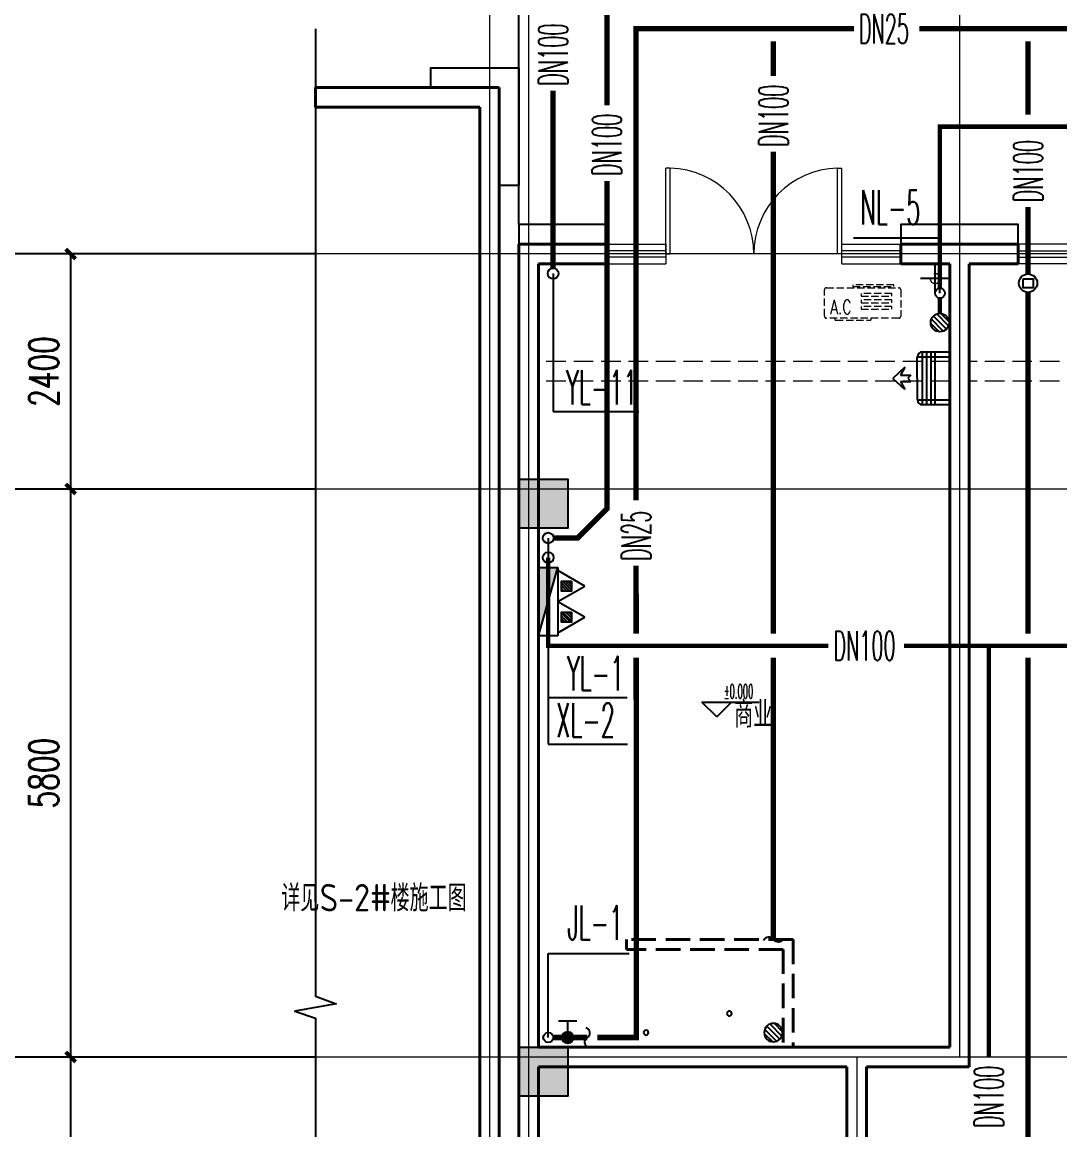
# Model space of a CAD drawing. Extents: x 1031190 to 1725648, y 733081 to 1571294.
# Drawn here: x 1288015 to 1298613, y 1144413 to 1155723 of the extents above; entities that cross this region are included whole.
import ezdxf

# ---------------------------------------------------------------- set-up
doc = ezdxf.new("R2010")
doc.units = 0
doc.header["$LTSCALE"] = 1000
doc.header["$MEASUREMENT"] = 0
for name, pattern in [('__DASH', [0.35, 0.25, -0.1]), ('ACAD_ISO10W100', [18.5, 12, -3, 0.5, -3]), ('DASH', [0.35, 0.25, -0.1]), ('DOTE', [2.42, 2, -0.2, 0.02, -0.2])]:
    doc.linetypes.add(name, pattern=pattern)
for name, color, linetype in [('A-AC', 8, 'Continuous'), ('A-DI-S(箭头)', 76, 'Continuous'), ('A-EQPM-MECH', 191, 'Continuous'), ('AXIS', 3, 'Continuous'), ('C-AXIS(轴号)', 3, 'Continuous'), ('DIM_ELEV', 3, 'Continuous'), ('DIM_不分区消火栓', 3, 'Continuous'), ('DIM_不分区给水', 3, 'Continuous'), ('DIM_凝结', 3, 'Continuous'), ('DIM_雨水', 3, 'Continuous'), ('EQUIP_不分区给水', 7, 'Continuous'), ('EQUIP_地漏', 7, 'Continuous'), ('EQUIP_污水', 7, 'Continuous'), ('EQUIP_消火栓', 7, 'Continuous'), ('EQUIP_灭火器', 7, 'Continuous'), ('PIPE-不分区消火栓', 1, 'X'), ('PIPE-不分区给水', 3, 'J'), ('PIPE-凝结', 150, 'N'), ('PIPE-污水', 2, 'W'), ('PIPE-雨水', 4, 'Y'), ('PUB_TEXT', 4, 'Continuous'), ('S-COLU-HATCH', 30, 'Continuous'), ('S-COLU-LINE1', 6, 'Continuous'), ('TEXT_不分区消火栓', 7, 'Continuous'), ('TEXT_不分区给水', 7, 'Continuous'), ('TEXT_污水', 7, 'Continuous'), ('TEXT_雨水', 4, 'Continuous'), ('VALVE_不分区给水', 7, 'Continuous'), ('VPIPE-不分区消火栓', 1, 'X'), ('VPIPE-不分区给水', 3, 'J'), ('VPIPE-凝结', 150, 'N'), ('VPIPE-雨水', 4, 'Y'), ('平面线脚', 30, 'Continuous'), ('机电标识类', 1, 'Continuous')]:
    doc.layers.add(name, color=color, linetype=linetype)
for name, color, linetype, lineweight in [('DOTE', 19, 'DOTE', 9), ('WALL', 9, 'Continuous', 40), ('WINDOW', 8, 'Continuous', 15), ('平面-看线', 45, 'Continuous', 15), ('平面-空调预留孔', 8, 'Continuous', 15), ('空调', 8, 'Continuous', 13)]:
    doc.layers.add(name, color=color, linetype=linetype, lineweight=lineweight)
doc.styles.add('_TCH_DIM', font='SIMPLEX.shx', dxfattribs={"width": 0.6, "oblique": 10, "bigfont": 'hztxt.shx'})
doc.styles.add('_TCH_DIM_T3', font='SIMPLEX', dxfattribs={"width": 0.705882, "bigfont": 'GBCBIG'})
doc.styles.add('_TWT_PIPEDN', font='SIMPLEX.shx', dxfattribs={"width": 0.6, "oblique": 10, "height": 3, "bigfont": 'HZTXT.shx'})
doc.styles.add('_TWT_SERIAL', font='simplex.shx', dxfattribs={"width": 0.6, "oblique": 10, "height": 3.5, "bigfont": 'aadri.shx'})
doc.styles.get("Standard").update_dxf_attribs({"font": 'gbenor.shx', "bigfont": 'gbcbig.shx'})
doc.linetypes.add('J', pattern='A,3,-0.2,["J",Standard,S=0.25,R=0,X=-0.1,Y=-0.115],-0.2', length=3.4)
doc.linetypes.add('N', pattern='A,3,-0.2,["N",Standard,S=0.25,R=0,X=-0.1,Y=-0.115],-0.2', length=3.4)
doc.linetypes.add('W', pattern='A,3,-0.2,["W",Standard,S=0.25,R=0,X=-0.1,Y=-0.115],-0.2', length=3.4)
doc.linetypes.add('X', pattern='A,3,-0.2,["X",Standard,S=0.25,R=0,X=-0.1,Y=-0.115],-0.25', length=3.45)
doc.linetypes.add('Y', pattern='A,2,-0.2,["Y",Standard,S=0.4,R=0,X=-0.1,Y=-0.115],-0.35', length=2.55)
doc.dimstyles.new('_TCH_ARCH&&100', dxfattribs={"dimtxt": 297.5, "dimasz": 100, "dimexe": 250, "dimexo": 300, "dimgap": 126.25, "dimtad": 1, "dimdec": 0, "dimzin": 0, "dimdsep": 46, "dimtxsty": '_TCH_DIM_T3', "dimblk": 'ARCHTICK', "dimcen": 0.09, "dimclrt": 7, "dimazin": 2, "dimtfac": 1, "dimtdec": 0, "dimtix": 1, "dimtmove": 2, "dimatfit": 3, "dimfxl": 0, "dimtolj": 1, "dimtzin": 0, "dimarcsym": 0})

# ---------------------------------------------------------------- blocks, each defined once
blk = doc.blocks.new('QER5Y5WE3')
for p, q in [((-194, 188), (-1, 388)), ((72, 389), (-156, 153)), ((360, -17), (-29, 359)), ((389, 14), (0, 389)), ((72, 389), (387, 86)), ((236, 408), (404, 419)), ((326, 383), (236, 408)), ((326, 383), (253, 308)), ((372, 340), (299, 264)), ((399, 251), (372, 340)), ((399, 251), (404, 419)), ((292, -73), (-90, 296)), ((321, -43), (-61, 326)), ((297, 307), (253, 308)), ((299, 264), (297, 307)), ((194, -188), (-194, 188)), ((387, 86), (159, -151)), ((388, 13), (194, -188))]:
    blk.add_line(p, q)
for centre, start, end in [((36, 352), 46.0154, 136.0154), ((351, 49), 316.0154, 46.0154)]:
    blk.add_arc(centre, 51.3, start, end)
blk = doc.blocks.new('gsergvr')
at = {"layer": '平面-空调预留孔', "linetype": 'DASH', "ltscale": 0.3}
for p, q in [((34075, 17176), (34075, 17166)), ((34085, 17156), (34438, 17156)), ((34448, 17166), (34448, 17176))]:
    blk.add_line(p, q, dxfattribs=at)
blk.add_lwpolyline([(34729, 17176), (33989, 17176, -0.414214), (33969, 17196), (33969, 17466, -0.414214), (33989, 17486), (34729, 17486, -0.414214), (34749, 17466), (34749, 17196, -0.414214)], format="xyb", close=True, dxfattribs=at)
for points in [[(34679, 17515), (34260, 17515), (34260, 17500), (34679, 17500)], [(34658, 17428), (34343, 17428), (34343, 17399), (34658, 17399)], [(34658, 17362), (34343, 17362), (34343, 17333), (34658, 17333)], [(34658, 17296), (34343, 17296), (34343, 17267), (34658, 17267)]]:
    blk.add_lwpolyline(points, close=True, dxfattribs=at)
for centre, start, end in [((34085, 17166), 180, 270), ((34438, 17166), 270, 0)]:
    blk.add_arc(centre, 10, start, end, dxfattribs=at)
at = {"layer": '平面-空调预留孔', "linetype": 'DASH', "ltscale": 0.3, "style": '_TCH_DIM', "width": 0.705882}
blk.add_text('A.C', height=146.9, dxfattribs=at).set_placement((34028, 17216))
blk = doc.blocks.new('GSDFD')
at = {"layer": '机电标识类', "color": 250, "linetype": 'DASH', "ltscale": 400}
for p, q in [((14683876, 6457939), (14683876, 6458239)), ((14683726, 6458089), (14684026, 6458089))]:
    blk.add_line(p, q, dxfattribs=at)
at = {"layer": '空调', "color": 1, "linetype": 'DASH'}
blk.add_circle((14683876, 6458089), 50, dxfattribs=at)
blk = doc.blocks.new('1241241')
at = {"layer": 'WALL', "color": 251, "linetype": '__DASH'}
for p, q in [((1100, 2600), (0, 2600)), ((0, 2500), (0, 2600)), ((1000, 2500), (0, 2500)), ((1000, 2500), (1000, 900)), ((1100, 2600), (1100, 900)), ((1100, 900), (1000, 900))]:
    blk.add_line(p, q, dxfattribs=at)
blk = doc.blocks.new('rewerwer')
at = {"layer": 'S-COLU-HATCH'}
h = blk.add_hatch(color=8, dxfattribs=at)
h.dxf.hatch_style = 1
h.paths.add_polyline_path([(1293088, 1151056), (1293588, 1151056), (1293588, 1150556), (1293088, 1150556)])
h = blk.add_hatch(color=8, dxfattribs=at)
h.dxf.hatch_style = 1
h.paths.add_polyline_path([(1293088, 1145256), (1293588, 1145256), (1293588, 1144756), (1293088, 1144756)])
at = {"layer": 'S-COLU-LINE1', "color": 8}
for points in [[(1293088, 1151056), (1293588, 1151056), (1293588, 1150556), (1293088, 1150556)], [(1293088, 1145256), (1293588, 1145256), (1293588, 1144756), (1293088, 1144756)]]:
    blk.add_lwpolyline(points, close=True, dxfattribs=at)
blk = doc.blocks.new('_ArchTick')
at = {"color": 0, "linetype": 'ByBlock', "const_width": 0.4}
blk.add_lwpolyline([(-0.5, -0.5), (0.5, 0.5)], dxfattribs=at)
blk = doc.blocks.new('*D1091')
at = {"layer": 'AXIS', "color": 0, "lineweight": -2}
for p, q in [((1290711, 1153356), (1287461, 1153356)), ((1287711, 1137556), (1287711, 1153356)), ((1290711, 1137556), (1287461, 1137556))]:
    blk.add_line(p, q, dxfattribs=at)
at = {"layer": 'Defpoints', "color": 0}
for p in [(1287711, 1153356), (1291011, 1153356), (1291011, 1137556)]:
    blk.add_point(p, dxfattribs=at)
at = {"layer": 'AXIS', "color": 0, "lineweight": -2, "xscale": 100, "yscale": 100, "zscale": 100}
for p, rotation in [((1287711, 1153356), 90), ((1287711, 1137556), 270)]:
    blk.add_blockref('_ArchTick', p, dxfattribs=dict(at, rotation=rotation))
at = {"layer": 'AXIS', "color": 7, "insert": (1287436, 1145456), "char_height": 297.5, "attachment_point": 5, "rotation": 90, "style": '_TCH_DIM_T3'}
blk.add_mtext('\\A1;15800', dxfattribs=at)
blk = doc.blocks.new('*D1092')
at = {"layer": 'AXIS', "color": 0, "lineweight": -2}
for p, q in [((1290711, 1153356), (1288261, 1153356)), ((1288511, 1150956), (1288511, 1153356)), ((1290711, 1150956), (1288261, 1150956))]:
    blk.add_line(p, q, dxfattribs=at)
at = {"layer": 'Defpoints', "color": 0}
for p in [(1288511, 1153356), (1291011, 1153356), (1291011, 1150956)]:
    blk.add_point(p, dxfattribs=at)
at = {"layer": 'AXIS', "color": 0, "lineweight": -2, "xscale": 100, "yscale": 100, "zscale": 100}
for p, rotation in [((1288511, 1153356), 90), ((1288511, 1150956), 270)]:
    blk.add_blockref('_ArchTick', p, dxfattribs=dict(at, rotation=rotation))
at = {"layer": 'AXIS', "color": 7, "insert": (1288236, 1152156), "char_height": 297.5, "attachment_point": 5, "rotation": 90, "style": '_TCH_DIM_T3'}
blk.add_mtext('\\A1;2400', dxfattribs=at)
blk = doc.blocks.new('*D1093')
at = {"layer": 'AXIS', "color": 0, "lineweight": -2}
for p, q in [((1290711, 1150956), (1288261, 1150956)), ((1288511, 1145156), (1288511, 1150956)), ((1290711, 1145156), (1288261, 1145156))]:
    blk.add_line(p, q, dxfattribs=at)
at = {"layer": 'Defpoints', "color": 0}
for p in [(1288511, 1150956), (1291011, 1150956), (1291011, 1145156)]:
    blk.add_point(p, dxfattribs=at)
at = {"layer": 'AXIS', "color": 0, "lineweight": -2, "xscale": 100, "yscale": 100, "zscale": 100}
for p, rotation in [((1288511, 1150956), 90), ((1288511, 1145156), 270)]:
    blk.add_blockref('_ArchTick', p, dxfattribs=dict(at, rotation=rotation))
at = {"layer": 'AXIS', "color": 7, "insert": (1288236, 1148056), "char_height": 297.5, "attachment_point": 5, "rotation": 90, "style": '_TCH_DIM_T3'}
blk.add_mtext('\\A1;5800', dxfattribs=at)
blk = doc.blocks.new('*D1094')
at = {"layer": 'AXIS', "color": 0, "lineweight": -2}
for p, q in [((1290711, 1145156), (1288261, 1145156)), ((1288511, 1140256), (1288511, 1145156)), ((1290711, 1140256), (1288261, 1140256))]:
    blk.add_line(p, q, dxfattribs=at)
at = {"layer": 'Defpoints', "color": 0}
for p in [(1288511, 1145156), (1291011, 1145156), (1291011, 1140256)]:
    blk.add_point(p, dxfattribs=at)
at = {"layer": 'AXIS', "color": 0, "lineweight": -2, "xscale": 100, "yscale": 100, "zscale": 100}
for p, rotation in [((1288511, 1145156), 90), ((1288511, 1140256), 270)]:
    blk.add_blockref('_ArchTick', p, dxfattribs=dict(at, rotation=rotation))
at = {"layer": 'AXIS', "color": 7, "insert": (1288236, 1142706), "char_height": 297.5, "attachment_point": 5, "rotation": 90, "style": '_TCH_DIM_T3'}
blk.add_mtext('\\A1;4900', dxfattribs=at)
blk = doc.blocks.new('$TwtSys$00000434')
for p, q in [((-0.5, 0.5), (-0.5, -0.5)), ((-0.5, -0.5), (0.5, 0.5)), ((0.5, 0.5), (-0.5, 0.5)), ((0.5, -0.5), (0.5, 0.5)), ((-0.5, -0.5), (0.5, -0.5))]:
    blk.add_line(p, q)
blk.add_solid([(0.5, -0.5), (0.5, 0.5), (-0.5, -0.5)])
blk = doc.blocks.new('$TwtSys$00000546')
h = blk.add_hatch()
h.set_pattern_fill('ANSI31', color=256, scale=200, style=0)
h.set_pattern_definition([(45, (-38543.802, -6670.83), (-17.67767, 17.67767), [])])
h.paths.add_polyline_path([(-65, 174), (65, 174), (65, 44), (-65, 44)])
for points in [[(0, 344), (-198, 0), (198, 0)], [(-65, 174), (65, 174), (65, 44), (-65, 44)]]:
    blk.add_lwpolyline(points, close=True)
blk = doc.blocks.new('$TwtSys$00000141')
for p, q in [((-94, 8), (-10, 92)), ((-94, 8), (-10, 92)), ((-87, -35), (35, 87)), ((-87, -35), (35, 87)), ((-66, -66), (66, 66)), ((-66, -66), (66, 66)), ((-32, -87), (88, 33)), ((-32, -87), (88, 33)), ((11, -92), (92, -11)), ((11, -92), (92, -11))]:
    blk.add_line(p, q)
blk.add_circle((0, 0), 94)
blk.add_circle((0, 0), 94)
blk = doc.blocks.new('$TwtSys$00000147')
blk.add_circle((0, 0, 0), 25)
blk = doc.blocks.new('$TwtSys$00000132')
at = {"elevation": 0}
blk.add_lwpolyline([(7, -101, -0.575183), (0, 0, 0.604745), (-11, 101, 16.924828)], format="xyb", dxfattribs=at)
blk = doc.blocks.new('$TwtSys$00000136')
at = {"elevation": 0}
blk.add_lwpolyline([(-51, 45), (51, 45), (51, -49), (-51, -49)], close=True, dxfattribs=at)
blk.add_circle((0, 0, 0), 93.8)
blk = doc.blocks.new('$VALVE$00000497')
for p, q in [((77.8, 138.2), (-77.8, 138.2)), ((0, 50), (0, 138.2))]:
    blk.add_line(p, q)
at = {"const_width": 49.6}
blk.add_lwpolyline([(24.8, 0, 1), (-24.8, 0, 1)], format="xyb", close=True, dxfattribs=at)
blk.add_circle((0, 0), 50)
blk = doc.blocks.new('$WINLIB2D$00000001')
at = {"color": 0}
for points in [[(-0.5, 0.5), (-0.5, -0.5)], [(-0.5, 0.5), (0.5, 0.5)], [(0.5, -0.5), (0.5, 0.5)], [(0.5, 0.167), (-0.5, 0.167)], [(0.5, -0.167), (-0.5, -0.167)], [(-0.5, -0.5), (0.5, -0.5)]]:
    blk.add_lwpolyline(points, dxfattribs=at)
blk = doc.blocks.new('$DorLib2D$00000002')
for p, q in [((-0.5, 0), (-0.5, 0.4875)), ((-0.475, 0.4875), (-0.5, 0.4875)), ((-0.475, 0), (-0.475, 0.4875)), ((0.475, 0), (0.475, 0.4875)), ((0.475, 0.4875), (0.5, 0.4875)), ((0.5, 0), (0.5, 0.4875)), ((-0.5, 0), (-0.475, 0)), ((0.5, 0), (0.475, 0))]:
    blk.add_line(p, q)
at = {"lineweight": 13}
for centre, start, end in [((-0.4875, 0), 0, 88.53072), ((0.4875, 0), 91.46928, 180)]:
    blk.add_arc(centre, 0.4875, start, end, dxfattribs=at)
blk = doc.blocks.new('*D1330')
at = {"layer": 'AXIS', "color": 0, "lineweight": -2}
for p, q in [((1290711, 1153356), (1287461, 1153356)), ((1287711, 1137556), (1287711, 1153356)), ((1290711, 1137556), (1287461, 1137556))]:
    blk.add_line(p, q, dxfattribs=at)
at = {"layer": 'Defpoints', "color": 0}
for p in [(1287711, 1153356), (1291011, 1153356), (1291011, 1137556)]:
    blk.add_point(p, dxfattribs=at)
at = {"layer": 'AXIS', "color": 0, "lineweight": -2, "xscale": 100, "yscale": 100, "zscale": 100}
for p, rotation in [((1287711, 1153356), 90), ((1287711, 1137556), 270)]:
    blk.add_blockref('_ArchTick', p, dxfattribs=dict(at, rotation=rotation))
at = {"layer": 'AXIS', "color": 7, "insert": (1287436, 1145456), "char_height": 297.5, "attachment_point": 5, "rotation": 90, "style": '_TCH_DIM_T3'}
blk.add_mtext('\\A1;15800', dxfattribs=at)
blk = doc.blocks.new('*D1331')
at = {"layer": 'AXIS', "color": 0, "lineweight": -2}
for p, q in [((1290711, 1153356), (1288261, 1153356)), ((1288511, 1150956), (1288511, 1153356)), ((1290711, 1150956), (1288261, 1150956))]:
    blk.add_line(p, q, dxfattribs=at)
at = {"layer": 'Defpoints', "color": 0}
for p in [(1288511, 1153356), (1291011, 1153356), (1291011, 1150956)]:
    blk.add_point(p, dxfattribs=at)
at = {"layer": 'AXIS', "color": 0, "lineweight": -2, "xscale": 100, "yscale": 100, "zscale": 100}
for p, rotation in [((1288511, 1153356), 90), ((1288511, 1150956), 270)]:
    blk.add_blockref('_ArchTick', p, dxfattribs=dict(at, rotation=rotation))
at = {"layer": 'AXIS', "color": 7, "insert": (1288236, 1152156), "char_height": 297.5, "attachment_point": 5, "rotation": 90, "style": '_TCH_DIM_T3'}
blk.add_mtext('\\A1;2400', dxfattribs=at)
blk = doc.blocks.new('*D1332')
at = {"layer": 'AXIS', "color": 0, "lineweight": -2}
for p, q in [((1290711, 1150956), (1288261, 1150956)), ((1288511, 1145156), (1288511, 1150956)), ((1290711, 1145156), (1288261, 1145156))]:
    blk.add_line(p, q, dxfattribs=at)
at = {"layer": 'Defpoints', "color": 0}
for p in [(1288511, 1150956), (1291011, 1150956), (1291011, 1145156)]:
    blk.add_point(p, dxfattribs=at)
at = {"layer": 'AXIS', "color": 0, "lineweight": -2, "xscale": 100, "yscale": 100, "zscale": 100}
for p, rotation in [((1288511, 1150956), 90), ((1288511, 1145156), 270)]:
    blk.add_blockref('_ArchTick', p, dxfattribs=dict(at, rotation=rotation))
at = {"layer": 'AXIS', "color": 7, "insert": (1288236, 1148056), "char_height": 297.5, "attachment_point": 5, "rotation": 90, "style": '_TCH_DIM_T3'}
blk.add_mtext('\\A1;5800', dxfattribs=at)
blk = doc.blocks.new('*D1333')
at = {"layer": 'AXIS', "color": 0, "lineweight": -2}
for p, q in [((1290711, 1145156), (1288261, 1145156)), ((1288511, 1140256), (1288511, 1145156)), ((1290711, 1140256), (1288261, 1140256))]:
    blk.add_line(p, q, dxfattribs=at)
at = {"layer": 'Defpoints', "color": 0}
for p in [(1288511, 1145156), (1291011, 1145156), (1291011, 1140256)]:
    blk.add_point(p, dxfattribs=at)
at = {"layer": 'AXIS', "color": 0, "lineweight": -2, "xscale": 100, "yscale": 100, "zscale": 100}
for p, rotation in [((1288511, 1145156), 90), ((1288511, 1140256), 270)]:
    blk.add_blockref('_ArchTick', p, dxfattribs=dict(at, rotation=rotation))
at = {"layer": 'AXIS', "color": 7, "insert": (1288236, 1142706), "char_height": 297.5, "attachment_point": 5, "rotation": 90, "style": '_TCH_DIM_T3'}
blk.add_mtext('\\A1;4900', dxfattribs=at)

msp = doc.modelspace()

# ---------------------------------------------------------------- hatches: boundary and pattern name
at = {"layer": 'PIPE-不分区消火栓'}
for points in [[(1293387.7, 1149356.1), (1293387.7, 1149333.6), (1293365.2, 1149333.6)], [(1293387.7, 1149356.1), (1293365.2, 1149356.1), (1293365.2, 1149333.6)], [(1293387.7, 1149356.1), (1293387.7, 1149333.6), (1293365.2, 1149333.6)], [(1293387.7, 1149356.1), (1293365.2, 1149356.1), (1293365.2, 1149333.6)]]:
    msp.add_hatch(color=256, dxfattribs=at).paths.add_polyline_path(points)
at = {"layer": 'PIPE-不分区给水'}
for points in [[(1294282.9, 1155656.1), (1294255.4, 1155656.1), (1294255.4, 1155683.6)], [(1294282.9, 1155656.1), (1294282.9, 1155683.6), (1294255.4, 1155683.6)], [(1294282.9, 1155656.1), (1294255.4, 1155656.1), (1294255.4, 1155683.6)], [(1294282.9, 1155656.1), (1294282.9, 1155683.6), (1294255.4, 1155683.6)], [(1294287.7, 1145356.1), (1294315.2, 1145356.2), (1294315.2, 1145328.6)], [(1294287.7, 1145356.1), (1294315.2, 1145356.2), (1294315.2, 1145328.6)], [(1294287.7, 1145356.1), (1294287.7, 1145328.6), (1294315.2, 1145328.6)], [(1294287.7, 1145356.1), (1294287.7, 1145328.6), (1294315.2, 1145328.6)]]:
    msp.add_hatch(color=256, dxfattribs=at).paths.add_polyline_path(points)
at = {"layer": 'PIPE-凝结'}
for points in [[(1297387.7, 1154656.1), (1297365.2, 1154656.1), (1297365.2, 1154678.6)], [(1297387.7, 1154656.1), (1297387.7, 1154678.6), (1297365.2, 1154678.6)], [(1297387.7, 1154656.1), (1297365.2, 1154656.1), (1297365.2, 1154678.6)], [(1297387.7, 1154656.1), (1297387.7, 1154678.6), (1297365.2, 1154678.6)]]:
    msp.add_hatch(color=256, dxfattribs=at).paths.add_polyline_path(points)
at = {"layer": 'PIPE-雨水'}
for points in [[(1293987.7, 1150756.1), (1294007.1, 1150736.7), (1294015.2, 1150744.8)], [(1293987.7, 1150756.1), (1294015.2, 1150756.1), (1294015.2, 1150744.8)], [(1293987.7, 1150756.1), (1294007.1, 1150736.7), (1294015.2, 1150744.8)], [(1293987.7, 1150756.1), (1294015.2, 1150756.1), (1294015.2, 1150744.8)], [(1293687.7, 1150456.1), (1293687.7, 1150428.6), (1293699.1, 1150428.6)], [(1293687.7, 1150456.1), (1293707.1, 1150436.7), (1293699.1, 1150428.6)], [(1293687.7, 1150456.1), (1293687.7, 1150428.6), (1293699.1, 1150428.6)], [(1293687.7, 1150456.1), (1293707.1, 1150436.7), (1293699.1, 1150428.6)]]:
    msp.add_hatch(color=256, dxfattribs=at).paths.add_polyline_path(points)

# ---------------------------------------------------------------- linework, layer by layer
at = {"layer": 'A-DI-S(箭头)', "color": 8}
msp.add_lwpolyline([(1291011.4, 1155656.1), (1291011.4, 1145776.9), (1291221.4, 1145700.4), (1290801.4, 1145626.4), (1291011.4, 1145551.9), (1291011.4, 1135672.6)], dxfattribs=at)
msp.add_lwpolyline([(1291011.4, 1155656.1), (1291011.4, 1145776.9), (1291221.4, 1145700.4), (1290801.4, 1145626.4), (1291011.4, 1145551.9), (1291011.4, 1135672.6)], dxfattribs=at)
at = {"layer": 'A-EQPM-MECH', "color": 8}
msp.add_lwpolyline([(1293087.7, 1153656.1), (1293087.7, 1156456.1), (1327287.7, 1156456.1), (1327287.7, 1153656.1)], dxfattribs=at)
msp.add_lwpolyline([(1293087.7, 1153656.1), (1293087.7, 1156456.1), (1327287.7, 1156456.1), (1327287.7, 1153656.1)], dxfattribs=at)
at = {"layer": 'C-AXIS(轴号)'}
for p, q in [((1291011.4, 1153356.1), (1287011.4, 1153356.1)), ((1291011.4, 1153356.1), (1287011.4, 1153356.1)), ((1291011.4, 1150956.1), (1287011.4, 1150956.1)), ((1291011.4, 1150956.1), (1287011.4, 1150956.1)), ((1291011.4, 1145156.1), (1287011.4, 1145156.1)), ((1291011.4, 1145156.1), (1287011.4, 1145156.1))]:
    msp.add_line(p, q, dxfattribs=at)
at = {"layer": 'DIM_ELEV', "color": 8}
for p, q in [((1295108, 1148630.9), (1294958, 1148780.9)), ((1294958, 1148780.9), (1295542.5, 1148780.9)), ((1295108, 1148630.9), (1294958, 1148780.9)), ((1294958, 1148780.9), (1295542.5, 1148780.9)), ((1295108, 1148630.9), (1295258, 1148780.9)), ((1295108, 1148630.9), (1295258, 1148780.9))]:
    msp.add_line(p, q, dxfattribs=at)
at = {"layer": 'DIM_不分区消火栓'}
for p, q in [((1293387.7, 1150256.1), (1293387.7, 1148350.9)), ((1293387.7, 1150256.1), (1293387.7, 1148350.9)), ((1293387.7, 1148350.9), (1294198.4, 1148350.9)), ((1293387.7, 1148350.9), (1294198.4, 1148350.9))]:
    msp.add_line(p, q, dxfattribs=at)
at = {"layer": 'DIM_不分区给水'}
for p, q in [((1293387.7, 1145356.1, -3000), (1293387.7, 1146212.2, -3000)), ((1293387.7, 1146212.2, -3000), (1294214.1, 1146212.2, -3000)), ((1293387.7, 1145356.1, -3000), (1293387.7, 1146212.2, -3000)), ((1293387.7, 1146212.2, -3000), (1294214.1, 1146212.2, -3000))]:
    msp.add_line(p, q, dxfattribs=at)
at = {"layer": 'DIM_凝结'}
for p, q in [((1297387.7, 1153516.6), (1296506.5, 1153516.6)), ((1297387.7, 1153516.6), (1296506.5, 1153516.6)), ((1297387.7, 1152956.1), (1297387.7, 1153516.6)), ((1297387.7, 1152956.1), (1297387.7, 1153516.6))]:
    msp.add_line(p, q, dxfattribs=at)
at = {"layer": 'DIM_雨水'}
for p, q in [((1293437.7, 1153156.1), (1293437.7, 1151749.3)), ((1293437.7, 1153156.1), (1293437.7, 1151749.3)), ((1293437.7, 1151749.3), (1294313.5, 1151749.3)), ((1293437.7, 1151749.3), (1294313.5, 1151749.3)), ((1293387.7, 1150456.1), (1293387.7, 1148829.2)), ((1293387.7, 1150456.1), (1293387.7, 1148829.2)), ((1293387.7, 1148829.2), (1294194.2, 1148829.2)), ((1293387.7, 1148829.2), (1294194.2, 1148829.2))]:
    msp.add_line(p, q, dxfattribs=at)
at = {"layer": 'DOTE', "linetype": 'ACAD_ISO10W100', "ltscale": 100}
for p, q in [((1292787.7, 1157556.1), (1292787.7, 1132856.1)), ((1292787.7, 1157556.1), (1292787.7, 1132856.1)), ((1293187.7, 1157556.1), (1293187.7, 1132856.1)), ((1293187.7, 1157556.1), (1293187.7, 1132856.1)), ((1297587.7, 1157556.1), (1297587.7, 1145156.1)), ((1297587.7, 1157556.1), (1297587.7, 1145156.1)), ((1368787.7, 1153356.1), (1291011.4, 1153356.1)), ((1368787.7, 1153356.1), (1291011.4, 1153356.1)), ((1327187.7, 1150956.1), (1291011.4, 1150956.1)), ((1327187.7, 1150956.1), (1291011.4, 1150956.1)), ((1310187.7, 1145156.1), (1291011.4, 1145156.1)), ((1310187.7, 1145156.1), (1291011.4, 1145156.1)), ((1296537.7, 1145156.1), (1296537.7, 1132856.1)), ((1296537.7, 1145156.1), (1296537.7, 1132856.1))]:
    msp.add_line(p, q, dxfattribs=at)
at = {"layer": 'PIPE-不分区消火栓', "const_width": 45}
for points in [[(1293387.7, 1149356.1), (1293387.7, 1150256.1)], [(1293387.7, 1149356.1), (1293387.7, 1150256.1)], [(1293387.7, 1149356.1), (1296248.8, 1149356.1)], [(1293387.7, 1149356.1), (1296248.8, 1149356.1)], [(1297022.5, 1149356.1), (1297887.7, 1149356.1)], [(1297022.5, 1149356.1), (1297887.7, 1149356.1)], [(1297887.7, 1149356.1), (1299247.6, 1149356.1)], [(1297887.7, 1145155.9), (1297887.7, 1149356.1)], [(1297887.7, 1149356.1), (1299247.6, 1149356.1)], [(1297887.7, 1145155.9), (1297887.7, 1149356.1)]]:
    msp.add_lwpolyline(points, dxfattribs=at)
at = {"layer": 'PIPE-不分区给水', "const_width": 55}
for points in [[(1294285.1, 1150839.7), (1294282.9, 1155656.1)], [(1294282.9, 1155656.1), (1296509.1, 1155656.1)], [(1294285.1, 1150839.7), (1294282.9, 1155656.1)], [(1294282.9, 1155656.1), (1296509.1, 1155656.1)], [(1297176.2, 1155656.1), (1301050.7, 1155656.1)], [(1297176.2, 1155656.1), (1301050.7, 1155656.1)], [(1294285.8, 1149478.6), (1294285.4, 1150172.5)], [(1294285.8, 1149478.6), (1294285.4, 1150172.5)], [(1294287.7, 1145356.1), (1294285.9, 1149233.6)], [(1294287.7, 1145356.1), (1294285.9, 1149233.6)], [(1293437.7, 1145356.1), (1293787.7, 1145356.1)], [(1293437.7, 1145356.1), (1293787.7, 1145356.1)], [(1293887.7, 1145356.1), (1294287.7, 1145356.1)], [(1293887.7, 1145356.1), (1294287.7, 1145356.1)]]:
    msp.add_lwpolyline(points, dxfattribs=at)
at = {"layer": 'PIPE-凝结', "const_width": 45}
for points in [[(1297387.7, 1153006.1), (1297387.7, 1154656.1)], [(1297387.7, 1154656.1), (1299544.5, 1154656.1)], [(1297387.7, 1153006.1), (1297387.7, 1154656.1)], [(1297387.7, 1154656.1), (1299544.5, 1154656.1)], [(1297387.7, 1152906.1), (1297387.7, 1152750.1)], [(1297387.7, 1152906.1), (1297387.7, 1152750.1)]]:
    msp.add_lwpolyline(points, dxfattribs=at)
at = {"layer": 'PIPE-污水', "const_width": 55}
for points in [[(1295687.7, 1155172.9), (1295687.7, 1155528.6)], [(1295687.7, 1155172.9), (1295687.7, 1155528.6)], [(1298287.7, 1154778.6), (1298287.7, 1155528.6)], [(1298287.7, 1154778.6), (1298287.7, 1155528.6)], [(1295687.7, 1149478.6), (1295687.7, 1154399.2)], [(1295687.7, 1149478.6), (1295687.7, 1154399.2)], [(1298287.7, 1153151.9), (1298287.7, 1153834.3)], [(1298287.7, 1153151.9), (1298287.7, 1153834.3)], [(1298287.7, 1149478.6), (1298287.7, 1152964.4)], [(1298287.7, 1149478.6), (1298287.7, 1152964.4)], [(1295687.7, 1146355.8), (1295687.7, 1149233.6)], [(1295687.7, 1146355.8), (1295687.7, 1149233.6)], [(1298287.7, 1142756.1), (1298287.7, 1149233.6)], [(1298287.7, 1142756.1), (1298287.7, 1149233.6)]]:
    msp.add_lwpolyline(points, dxfattribs=at)
at = {"layer": 'PIPE-雨水', "const_width": 55}
for points in [[(1293987.7, 1154875.4), (1293987.7, 1158691.6)], [(1293987.7, 1154875.4), (1293987.7, 1158691.6)], [(1293437.7, 1153211.1), (1293437.6, 1155023)], [(1293437.7, 1153211.1), (1293437.6, 1155023)], [(1293987.7, 1150756.1), (1293987.7, 1154101.7)], [(1293987.7, 1150756.1), (1293987.7, 1154101.7)], [(1293987.7, 1150756.1), (1293687.7, 1150456.1)], [(1293987.7, 1150756.1), (1293687.7, 1150456.1)], [(1293442.7, 1150456.1), (1293687.7, 1150456.1)], [(1293442.7, 1150456.1), (1293687.7, 1150456.1)]]:
    msp.add_lwpolyline(points, dxfattribs=at)
at = {"layer": 'VPIPE-不分区消火栓'}
msp.add_circle((1293387.7, 1150256.1), 55, dxfattribs=at)
msp.add_circle((1293387.7, 1150256.1), 55, dxfattribs=at)
at = {"layer": 'VPIPE-不分区给水'}
msp.add_circle((1293387.7, 1145356.1), 50, dxfattribs=at)
msp.add_circle((1293387.7, 1145356.1), 50, dxfattribs=at)
at = {"layer": 'VPIPE-凝结'}
msp.add_circle((1297387.7, 1152956.1), 50, dxfattribs=at)
msp.add_circle((1297387.7, 1152956.1), 50, dxfattribs=at)
at = {"layer": 'VPIPE-雨水'}
for centre in [(1293437.7, 1153156.1), (1293437.7, 1153156.1), (1293387.7, 1150456.1), (1293387.7, 1150456.1)]:
    msp.add_circle(centre, 55, dxfattribs=at)
at = {"layer": 'WALL', "color": 8}
for p, q in [((1291011.4, 1155056.1), (1292887.7, 1155056.1)), ((1291011.4, 1155056.1), (1291011.4, 1154856.1)), ((1291011.4, 1155056.1), (1292887.7, 1155056.1)), ((1291011.4, 1155056.1), (1291011.4, 1154856.1)), ((1292887.7, 1137456.1), (1292887.7, 1155056.1)), ((1292887.7, 1137456.1), (1292887.7, 1155056.1)), ((1291011.4, 1154856.1), (1292687.7, 1154856.1)), ((1291011.4, 1154856.1), (1292687.7, 1154856.1)), ((1292687.7, 1137656.1), (1292687.7, 1154856.1)), ((1292687.7, 1137656.1), (1292687.7, 1154856.1)), ((1293087.7, 1145156.1), (1293087.7, 1153456.1)), ((1293987.7, 1153456.1), (1293087.7, 1153456.1)), ((1293087.7, 1145156.1), (1293087.7, 1153456.1)), ((1293987.7, 1153456.1), (1293087.7, 1153456.1)), ((1293987.7, 1153256.1), (1293987.7, 1153456.1)), ((1293987.7, 1153256.1), (1293987.7, 1153456.1)), ((1297587.7, 1153456.1), (1296987.7, 1153456.1)), ((1296987.7, 1153456.1), (1296987.7, 1153256.1)), ((1297587.7, 1153456.1), (1296987.7, 1153456.1)), ((1296987.7, 1153456.1), (1296987.7, 1153256.1)), ((1298187.7, 1153456.1), (1297587.7, 1153456.1)), ((1298187.7, 1153456.1), (1297587.7, 1153456.1)), ((1298187.7, 1153256.1), (1298187.7, 1153456.1)), ((1298187.7, 1153256.1), (1298187.7, 1153456.1)), ((1293287.7, 1145256.1), (1293287.7, 1153256.1)), ((1293287.7, 1153256.1), (1293987.7, 1153256.1)), ((1293287.7, 1145256.1), (1293287.7, 1153256.1)), ((1293287.7, 1153256.1), (1293987.7, 1153256.1)), ((1296987.7, 1153256.1), (1297487.7, 1153256.1)), ((1296987.7, 1153256.1), (1297487.7, 1153256.1)), ((1297487.7, 1145256.1), (1297487.7, 1153256.1)), ((1297487.7, 1145256.1), (1297487.7, 1153256.1)), ((1297687.7, 1145056.1), (1297687.7, 1153256.1)), ((1297687.7, 1153256.1), (1298187.7, 1153256.1)), ((1297687.7, 1145056.1), (1297687.7, 1153256.1)), ((1297687.7, 1153256.1), (1298187.7, 1153256.1)), ((1293287.7, 1145256.1), (1296537.7, 1145256.1)), ((1293287.7, 1145256.1), (1296537.7, 1145256.1)), ((1296537.7, 1145256.1), (1297487.7, 1145256.1)), ((1296537.7, 1145256.1), (1297487.7, 1145256.1)), ((1293087.7, 1137456.1), (1293087.7, 1145156.1)), ((1293087.7, 1137456.1), (1293087.7, 1145156.1)), ((1293287.7, 1137656.1), (1293287.7, 1145056.1)), ((1293287.7, 1145056.1), (1296437.7, 1145056.1)), ((1293287.7, 1137656.1), (1293287.7, 1145056.1)), ((1293287.7, 1145056.1), (1296437.7, 1145056.1)), ((1296437.7, 1145056.1), (1296437.7, 1137656.1)), ((1296437.7, 1145056.1), (1296437.7, 1137656.1)), ((1296637.7, 1145056.1), (1297687.7, 1145056.1)), ((1296637.7, 1145056.1), (1296637.7, 1137656.1)), ((1296637.7, 1145056.1), (1297687.7, 1145056.1)), ((1296637.7, 1145056.1), (1296637.7, 1137656.1))]:
    msp.add_line(p, q, dxfattribs=at)
at = {"layer": '平面-看线', "color": 8, "linetype": 'DASH', "ltscale": 0.8}
for points in [[(1297487.7, 1152256.6), (1293287.7, 1152256.6)], [(1297487.7, 1152256.6), (1293287.7, 1152256.6)], [(1301687.7, 1152256.6), (1297687.7, 1152256.6)], [(1301687.7, 1152256.6), (1297687.7, 1152256.6)], [(1297487.7, 1152056.6), (1293287.7, 1152056.6)], [(1297487.7, 1152056.6), (1293287.7, 1152056.6)], [(1301687.7, 1152056.6), (1297687.7, 1152056.6)], [(1301687.7, 1152056.6), (1297687.7, 1152056.6)]]:
    msp.add_lwpolyline(points, dxfattribs=at)
at = {"layer": '平面线脚', "color": 8}
for points in [[(1292187.7, 1155056.1), (1292187.7, 1155256.1), (1293087.7, 1155256.1), (1293087.7, 1154056.1), (1292887.7, 1154056.1)], [(1292187.7, 1155056.1), (1292187.7, 1155256.1), (1293087.7, 1155256.1), (1293087.7, 1154056.1), (1292887.7, 1154056.1)], [(1293987.7, 1153456.1), (1293987.7, 1153656.1), (1293087.7, 1153656.1), (1293087.7, 1153456.1)], [(1293987.7, 1153456.1), (1293987.7, 1153656.1), (1293087.7, 1153656.1), (1293087.7, 1153456.1)], [(1298187.7, 1153456.1), (1298187.7, 1153656.1), (1296987.7, 1153656.1), (1296987.7, 1153456.1)], [(1298187.7, 1153456.1), (1298187.7, 1153656.1), (1296987.7, 1153656.1), (1296987.7, 1153456.1)]]:
    msp.add_lwpolyline(points, dxfattribs=at)

# ---------------------------------------------------------------- block references
at = {"color": 8, "xscale": -1}
msp.add_blockref('GSDFD', (15981214.3, -5304983.8), dxfattribs=at)
msp.add_blockref('GSDFD', (15981214.3, -5304983.8), dxfattribs=at)
at = {"color": 8, "xscale": -1, "rotation": 270}
msp.add_blockref('1241241', (1293287.7, 1145256.1), dxfattribs=at)
msp.add_blockref('1241241', (1293287.7, 1145256.1), dxfattribs=at)
at = {"layer": 'A-AC', "color": 8, "linetype": 'ByBlock', "rotation": 133.9846063388433}
msp.add_blockref('QER5Y5WE3', (1297487.7, 1152086.1), dxfattribs=at)
msp.add_blockref('QER5Y5WE3', (1297487.7, 1152086.1), dxfattribs=at)
at = {"layer": 'EQUIP_不分区给水'}
msp.add_blockref('$TwtSys$00000132', (1293787.7, 1145356.1), dxfattribs=at)
msp.add_blockref('$TwtSys$00000132', (1293787.7, 1145356.1), dxfattribs=at)
at = {"layer": 'EQUIP_地漏', "rotation": 90}
msp.add_blockref('$TwtSys$00000141', (1297387.7, 1152656.1), dxfattribs=at)
msp.add_blockref('$TwtSys$00000141', (1297387.7, 1152656.1), dxfattribs=at)
at = {"layer": 'EQUIP_地漏', "yscale": -1, "rotation": 179.9999999999285}
msp.add_blockref('$TwtSys$00000141', (1295687.7, 1145406.1), dxfattribs=at)
msp.add_blockref('$TwtSys$00000141', (1295687.7, 1145406.1), dxfattribs=at)
at = {"layer": 'EQUIP_污水'}
msp.add_blockref('$TwtSys$00000136', (1298287.7, 1153058.2), dxfattribs=at)
msp.add_blockref('$TwtSys$00000136', (1298287.7, 1153058.2), dxfattribs=at)
at = {"layer": 'EQUIP_污水', "rotation": 90}
msp.add_blockref('$TwtSys$00000132', (1295687.7, 1146355.8), dxfattribs=at)
msp.add_blockref('$TwtSys$00000132', (1295687.7, 1146355.8), dxfattribs=at)
at = {"layer": 'EQUIP_污水', "yscale": -1, "rotation": 179.9999999999285}
for p in [(1295237.4, 1145601.1), (1295237.4, 1145601.1), (1294387, 1145406.1), (1294387, 1145406.1)]:
    msp.add_blockref('$TwtSys$00000147', p, dxfattribs=at)
at = {"layer": 'EQUIP_消火栓', "xscale": -700, "yscale": 200, "zscale": 700, "rotation": 270.0000000000034}
msp.add_blockref('$TwtSys$00000434', (1293387.1, 1149806.1), dxfattribs=at)
msp.add_blockref('$TwtSys$00000434', (1293387.1, 1149806.1), dxfattribs=at)
at = {"layer": 'EQUIP_灭火器', "xscale": 0.8, "yscale": 0.8, "zscale": 0.8, "rotation": 270}
for p in [(1293487.1, 1149964.9), (1293487.1, 1149964.9), (1293487.1, 1149647.4), (1293487.1, 1149647.4)]:
    msp.add_blockref('$TwtSys$00000546', p, dxfattribs=at)
at = {"layer": 'S-COLU-LINE1', "color": 8}
msp.add_blockref('rewerwer', (0, 0), dxfattribs=at)
msp.add_blockref('rewerwer', (0, 0), dxfattribs=at)
at = {"layer": 'VALVE_不分区给水', "xscale": 1.2, "yscale": 1.2, "zscale": 1.2}
msp.add_blockref('$VALVE$00000497', (1293587.7, 1145356.1), dxfattribs=at)
msp.add_blockref('$VALVE$00000497', (1293587.7, 1145356.1), dxfattribs=at)
at = {"layer": 'WINDOW'}
for name, p, xscale, yscale, zscale, rotation in [('$DorLib2D$00000002', (1295487.7, 1153356.1), -1800, -1800, -1800, 180), ('$DorLib2D$00000002', (1295487.7, 1153356.1), -1800, -1800, -1800, 180), ('$WINLIB2D$00000001', (1294287.7, 1153356.1), -600, 200, -600, 180), ('$WINLIB2D$00000001', (1294287.7, 1153356.1), -600, 200, -600, 180), ('$WINLIB2D$00000001', (1296687.7, 1153356.1), -600, 200, -600, 180), ('$WINLIB2D$00000001', (1296687.7, 1153356.1), -600, 200, -600, 180), ('$WINLIB2D$00000001', (1298487.7, 1153356.1), 600, 200, 600, 179.9999999999682), ('$WINLIB2D$00000001', (1298487.7, 1153356.1), 600, 200, 600, 179.9999999999682)]:
    msp.add_blockref(name, p, dxfattribs=dict(at, xscale=xscale, yscale=yscale, zscale=zscale, rotation=rotation))
at = {"layer": '平面-空调预留孔', "color": 8}
msp.add_blockref('gsergvr', (1262239.1, 1135524.9), dxfattribs=at)
msp.add_blockref('gsergvr', (1262239.1, 1135524.9), dxfattribs=at)

# ---------------------------------------------------------------- texts
at = {"layer": 'DIM_ELEV', "color": 8, "style": '_TCH_DIM', "width": 0.423529}
msp.add_text('%%P0.000', height=148.75, dxfattribs=at).set_placement((1295180.5, 1148815.9))
msp.add_text('%%P0.000', height=148.75, dxfattribs=at).set_placement((1295180.5, 1148815.9))
at = {"layer": 'DIM_不分区消火栓', "color": 7, "style": '_TWT_SERIAL', "width": 0.48}
msp.add_text('XL-2', height=350, dxfattribs=at).set_placement((1293470.5, 1148420.9))
msp.add_text('XL-2', height=350, dxfattribs=at).set_placement((1293470.5, 1148420.9))
at = {"layer": 'DIM_不分区给水', "color": 7, "style": '_TWT_SERIAL', "width": 0.48}
msp.add_text('JL-1', height=350, dxfattribs=at).set_placement((1293584.3, 1146352.2, -3000))
msp.add_text('JL-1', height=350, dxfattribs=at).set_placement((1293584.3, 1146352.2, -3000))
at = {"layer": 'DIM_凝结', "color": 7, "style": '_TWT_SERIAL', "width": 0.48}
msp.add_text('NL-5', height=350, dxfattribs=at).set_placement((1296576.5, 1153656.6))
msp.add_text('NL-5', height=350, dxfattribs=at).set_placement((1296576.5, 1153656.6))
at = {"layer": 'DIM_雨水', "color": 7, "style": '_TWT_SERIAL', "width": 0.48}
for s, p in [('YL-11', (1293571.5, 1151819.3)), ('YL-11', (1293571.5, 1151819.3)), ('YL-1', (1293580.2, 1148899.2)), ('YL-1', (1293580.2, 1148899.2))]:
    msp.add_text(s, height=350, dxfattribs=at).set_placement(p)
at = {"layer": 'PUB_TEXT', "color": 8}
for s, height, p in [('商业', 270.07, (1295287.1, 1148519.2)), ('商业', 270.07, (1295287.1, 1148519.2)), ('详见', 270.07, (1290660.9, 1146643.6)), ('详见', 270.07, (1290660.9, 1146643.6)), ('S-2#', 280, (1291054.1, 1146643.6)), ('S-2#', 280, (1291054.1, 1146643.6)), ('楼施工图', 270.07, (1291777.5, 1146643.6)), ('楼施工图', 270.07, (1291777.5, 1146643.6))]:
    msp.add_text(s, height=height, dxfattribs=at).set_placement(p)
at = {"layer": 'TEXT_不分区消火栓', "style": '_TWT_PIPEDN', "width": 0.48}
msp.add_text('DN100', height=300, dxfattribs=at).set_placement((1296298.8, 1149206.1))
msp.add_text('DN100', height=300, dxfattribs=at).set_placement((1296298.8, 1149206.1))
msp.add_text('DN100', height=300, rotation=90, dxfattribs=at).set_placement((1298037.7, 1144432.3))
msp.add_text('DN100', height=300, rotation=90, dxfattribs=at).set_placement((1298037.7, 1144432.3))
at = {"layer": 'TEXT_不分区给水', "style": '_TWT_PIPEDN', "width": 0.48}
msp.add_text('DN25', height=300, dxfattribs=at).set_placement((1296559.1, 1155506.1))
msp.add_text('DN25', height=300, dxfattribs=at).set_placement((1296559.1, 1155506.1))
msp.add_text('DN25', height=300, rotation=90.02681, dxfattribs=at).set_placement((1294435.4, 1150222.6))
msp.add_text('DN25', height=300, rotation=90.02681, dxfattribs=at).set_placement((1294435.4, 1150222.6))
at = {"layer": 'TEXT_污水', "style": '_TWT_PIPEDN', "width": 0.48}
for rotation, p in [(89.99999, (1295837.7, 1154449.2)), (89.99999, (1295837.7, 1154449.2)), (90, (1298437.7, 1153884.3)), (90, (1298437.7, 1153884.3))]:
    msp.add_text('DN100', height=300, rotation=rotation, dxfattribs=at).set_placement(p)
at = {"layer": 'TEXT_雨水', "color": 0, "style": '_TWT_PIPEDN', "width": 0.48}
for rotation, p in [(90.00209, (1293587.6, 1155073)), (90.00209, (1293587.6, 1155073)), (90, (1294137.7, 1154151.7)), (90, (1294137.7, 1154151.7))]:
    msp.add_text('DN100', height=300, rotation=rotation, dxfattribs=at).set_placement(p)

# ---------------------------------------------------------------- dimensions: what is measured, and where the dimension line sits
at = {"layer": 'AXIS'}
for p1, p2, distance, picture, middle in [((1291011.4, 1137556.1), (1291011.4, 1153356.1), 3300, '*D1091', (1287436.4, 1145456.1)), ((1291011.4, 1137556.1), (1291011.4, 1153356.1), 3300, '*D1330', (1287436.4, 1145456.1)), ((1291011.4, 1150956.1), (1291011.4, 1153356.1), 2500, '*D1092', (1288236.4, 1152156.1)), ((1291011.4, 1150956.1), (1291011.4, 1153356.1), 2500, '*D1331', (1288236.4, 1152156.1)), ((1291011.4, 1145156.1), (1291011.4, 1150956.1), 2500, '*D1093', (1288236.4, 1148056.1)), ((1291011.4, 1145156.1), (1291011.4, 1150956.1), 2500, '*D1332', (1288236.4, 1148056.1)), ((1291011.4, 1140256.1), (1291011.4, 1145156.1), 2500, '*D1094', (1288236.4, 1142706.1)), ((1291011.4, 1140256.1), (1291011.4, 1145156.1), 2500, '*D1333', (1288236.4, 1142706.1))]:
    dim = msp.add_aligned_dim(p1=p1, p2=p2, distance=distance, dimstyle='_TCH_ARCH&&100', dxfattribs=at)
    dim.commit()
    dim.dimension.update_dxf_attribs({"geometry": picture, "text_midpoint": middle})

doc.saveas('drawing.dxf')
